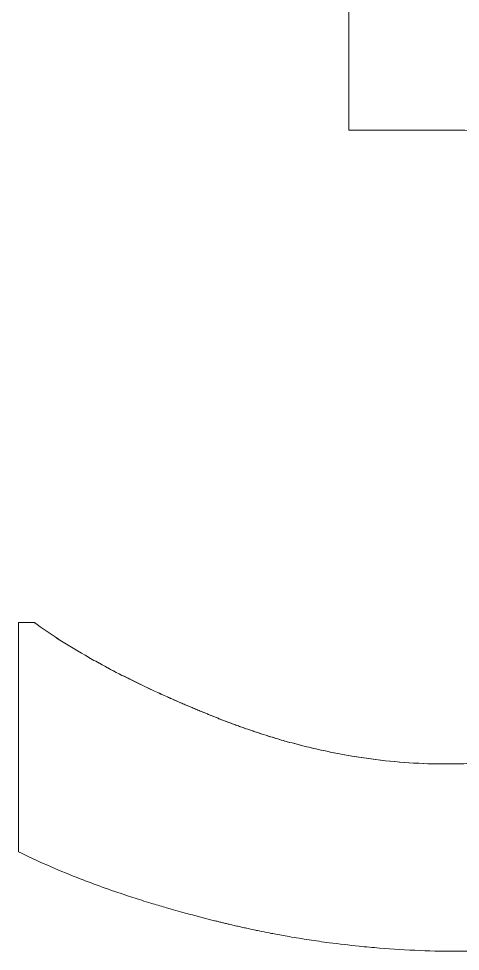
# Model space of a CAD drawing. Header units: millimetres. Extents: x 0 to 8410, y 0 to 5940.
# Drawn here: x 537.249 to 537.931, y 4859.147 to 4860.59 of the extents above; entities that cross this region are included whole.
import ezdxf

# ---------------------------------------------------------------- set-up
doc = ezdxf.new("R2010")
doc.units = ezdxf.units.MM
doc.header["$LTSCALE"] = 10
doc.layers.add('가시적인 것(ISO)', color=3, linetype='Continuous', lineweight=5, true_color=0x00ff00)

msp = doc.modelspace()

# ---------------------------------------------------------------- linework, layer by layer
at = {"layer": '가시적인 것(ISO)'}
for p, q in [((537.759, 4860.4174), (537.759, 4860.695)), ((537.759, 4860.4174), (537.9007, 4860.4174)), ((537.273, 4859.6557), (537.2487, 4859.6557)), ((537.2487, 4859.3011), (537.2487, 4859.6557)), ((537.9102, 4859.4369), (537.9108, 4859.4369))]:
    msp.add_line(p, q, dxfattribs=at)
for points, knots in [([(538.2766, 4860.3283), (538.2687, 4860.3339), (538.2607, 4860.3392), (538.2523, 4860.3443), (538.244, 4860.3493), (538.2355, 4860.3541), (538.2267, 4860.3585), (538.2223, 4860.3608), (538.2178, 4860.3629), (538.2133, 4860.365), (538.2065, 4860.3682), (538.1996, 4860.3711), (538.1926, 4860.3739), (538.1903, 4860.3749), (538.1879, 4860.3758), (538.1855, 4860.3767), (538.1808, 4860.3785), (538.176, 4860.3802), (538.1711, 4860.3818), (538.1687, 4860.3827), (538.1662, 4860.3835), (538.1638, 4860.3843), (538.1601, 4860.3855), (538.1564, 4860.3866), (538.1526, 4860.3877), (538.1514, 4860.3881), (538.1501, 4860.3884), (538.1488, 4860.3888), (538.1463, 4860.3895), (538.1438, 4860.3902), (538.1412, 4860.3909), (538.14, 4860.3912), (538.1387, 4860.3916), (538.1374, 4860.3919), (538.1355, 4860.3924), (538.1335, 4860.3929), (538.1316, 4860.3933), (538.131, 4860.3935), (538.1303, 4860.3937), (538.1297, 4860.3938), (538.1284, 4860.3941), (538.1271, 4860.3944), (538.1258, 4860.3947), (538.1251, 4860.3949), (538.1245, 4860.395), (538.1238, 4860.3952), (538.1228, 4860.3954), (538.1218, 4860.3956), (538.1209, 4860.3959), (538.1199, 4860.3961), (538.1189, 4860.3963), (538.1179, 4860.3965), (538.1169, 4860.3967), (538.1159, 4860.3969), (538.1149, 4860.3971), (538.1139, 4860.3974), (538.1129, 4860.3976), (538.1119, 4860.3978), (538.1109, 4860.398), (538.1099, 4860.3982), (538.1089, 4860.3984), (538.1079, 4860.3986), (538.1069, 4860.3988), (538.1059, 4860.399), (538.1049, 4860.3992), (538.1039, 4860.3994), (538.1029, 4860.3995), (538.1019, 4860.3997), (538.1009, 4860.3999), (538.0999, 4860.4001), (538.0985, 4860.4004), (538.0972, 4860.4006), (538.0958, 4860.4009), (538.0952, 4860.401), (538.0945, 4860.4011), (538.0938, 4860.4012), (538.0925, 4860.4015), (538.0911, 4860.4017), (538.0898, 4860.402), (538.0891, 4860.4021), (538.0884, 4860.4022), (538.0877, 4860.4023), (538.0857, 4860.4027), (538.0836, 4860.403), (538.0816, 4860.4034), (538.0802, 4860.4036), (538.0788, 4860.4038), (538.0775, 4860.404), (538.0747, 4860.4045), (538.072, 4860.4049), (538.0692, 4860.4054), (538.0678, 4860.4056), (538.0664, 4860.4058), (538.065, 4860.406), (538.0609, 4860.4066), (538.0567, 4860.4072), (538.0525, 4860.4078), (538.0497, 4860.4081), (538.0469, 4860.4085), (538.044, 4860.4089), (538.0384, 4860.4096), (538.0327, 4860.4102), (538.0269, 4860.4109), (538.0241, 4860.4112), (538.0212, 4860.4115), (538.0183, 4860.4118), (538.0097, 4860.4126), (538.0009, 4860.4134), (537.9921, 4860.4141), (537.9862, 4860.4145), (537.9802, 4860.4149), (537.9743, 4860.4153), (537.9623, 4860.416), (537.9502, 4860.4165), (537.938, 4860.4169), (537.9257, 4860.4172), (537.9133, 4860.4174), (537.9007, 4860.4174)], [0, 0, 0, 0, 0.166667, 0.166667, 0.166667, 0.333333, 0.333333, 0.333333, 0.416667, 0.416667, 0.416667, 0.541667, 0.541667, 0.541667, 0.583333, 0.583333, 0.583333, 0.666667, 0.666667, 0.666667, 0.708333, 0.708333, 0.708333, 0.770833, 0.770833, 0.770833, 0.791667, 0.791667, 0.791667, 0.833333, 0.833333, 0.833333, 0.854167, 0.854167, 0.854167, 0.885417, 0.885417, 0.885417, 0.895833, 0.895833, 0.895833, 0.916667, 0.916667, 0.916667, 0.927083, 0.927083, 0.927083, 0.942708, 0.942708, 0.942708, 0.958333, 0.958333, 0.958333, 0.973958, 0.973958, 0.973958, 0.989583, 0.989583, 0.989583, 1.005208, 1.005208, 1.005208, 1.020833, 1.020833, 1.020833, 1.036458, 1.036458, 1.036458, 1.052083, 1.052083, 1.052083, 1.072917, 1.072917, 1.072917, 1.083333, 1.083333, 1.083333, 1.104167, 1.104167, 1.104167, 1.114583, 1.114583, 1.114583, 1.145833, 1.145833, 1.145833, 1.166667, 1.166667, 1.166667, 1.208333, 1.208333, 1.208333, 1.229167, 1.229167, 1.229167, 1.291667, 1.291667, 1.291667, 1.333333, 1.333333, 1.333333, 1.416667, 1.416667, 1.416667, 1.458333, 1.458333, 1.458333, 1.583333, 1.583333, 1.583333, 1.666667, 1.666667, 1.666667, 1.833333, 1.833333, 1.833333, 2, 2, 2, 2]), ([(537.2729, 4859.6557), (537.2846, 4859.6471), (537.297, 4859.6386), (537.31, 4859.6302), (537.3231, 4859.6217), (537.3368, 4859.6133), (537.3512, 4859.605), (537.3584, 4859.6008), (537.3658, 4859.5967), (537.3733, 4859.5926), (537.3846, 4859.5864), (537.3963, 4859.5802), (537.4083, 4859.574), (537.4124, 4859.572), (537.4164, 4859.57), (537.4205, 4859.5679), (537.4287, 4859.5638), (537.4371, 4859.5598), (537.4457, 4859.5557), (537.4499, 4859.5537), (537.4542, 4859.5517), (537.4586, 4859.5496), (537.4651, 4859.5466), (537.4718, 4859.5436), (537.4785, 4859.5406), (537.4807, 4859.5396), (537.483, 4859.5386), (537.4852, 4859.5376), (537.4898, 4859.5356), (537.4943, 4859.5336), (537.4989, 4859.5316), (537.5013, 4859.5306), (537.5036, 4859.5296), (537.5059, 4859.5286), (537.5094, 4859.5271), (537.5129, 4859.5256), (537.5164, 4859.5241), (537.5176, 4859.5236), (537.5188, 4859.5231), (537.52, 4859.5226), (537.5223, 4859.5216), (537.5247, 4859.5206), (537.5271, 4859.5196), (537.5283, 4859.5191), (537.5295, 4859.5186), (537.5307, 4859.5181), (537.5325, 4859.5174), (537.5343, 4859.5167), (537.5361, 4859.5159), (537.5379, 4859.5152), (537.5397, 4859.5144), (537.5416, 4859.5137), (537.5434, 4859.5129), (537.5452, 4859.5122), (537.5471, 4859.5115), (537.5489, 4859.5107), (537.5507, 4859.51), (537.5526, 4859.5092), (537.5544, 4859.5085), (537.5563, 4859.5078), (537.5581, 4859.507), (537.56, 4859.5063), (537.5618, 4859.5056), (537.5637, 4859.5048), (537.5656, 4859.5041), (537.5674, 4859.5034), (537.5693, 4859.5027), (537.5711, 4859.502), (537.573, 4859.5013), (537.5748, 4859.5006), (537.5773, 4859.4996), (537.5798, 4859.4987), (537.5822, 4859.4978), (537.5835, 4859.4973), (537.5847, 4859.4969), (537.5859, 4859.4964), (537.5884, 4859.4955), (537.5909, 4859.4946), (537.5934, 4859.4938), (537.5946, 4859.4933), (537.5958, 4859.4929), (537.5971, 4859.4925), (537.6008, 4859.4911), (537.6045, 4859.4899), (537.6082, 4859.4886), (537.6106, 4859.4878), (537.6131, 4859.4869), (537.6156, 4859.4861), (537.6205, 4859.4845), (537.6255, 4859.4829), (537.6304, 4859.4813), (537.6329, 4859.4805), (537.6353, 4859.4798), (537.6378, 4859.479), (537.6452, 4859.4767), (537.6526, 4859.4745), (537.66, 4859.4724), (537.6649, 4859.471), (537.6698, 4859.4697), (537.6748, 4859.4684), (537.6846, 4859.4658), (537.6945, 4859.4633), (537.7043, 4859.461), (537.7092, 4859.4598), (537.7141, 4859.4587), (537.7191, 4859.4577), (537.7338, 4859.4545), (537.7486, 4859.4516), (537.7633, 4859.4492), (537.7731, 4859.4475), (537.7829, 4859.4461), (537.7927, 4859.4447), (537.8124, 4859.4421), (537.832, 4859.4401), (537.8515, 4859.4388), (537.8711, 4859.4375), (537.8907, 4859.4369), (537.9102, 4859.4369)], [0, 0, 0, 0, 0.166667, 0.166667, 0.166667, 0.333333, 0.333333, 0.333333, 0.416667, 0.416667, 0.416667, 0.541667, 0.541667, 0.541667, 0.583333, 0.583333, 0.583333, 0.666667, 0.666667, 0.666667, 0.708333, 0.708333, 0.708333, 0.770833, 0.770833, 0.770833, 0.791667, 0.791667, 0.791667, 0.833333, 0.833333, 0.833333, 0.854167, 0.854167, 0.854167, 0.885417, 0.885417, 0.885417, 0.895833, 0.895833, 0.895833, 0.916667, 0.916667, 0.916667, 0.927083, 0.927083, 0.927083, 0.942708, 0.942708, 0.942708, 0.958333, 0.958333, 0.958333, 0.973958, 0.973958, 0.973958, 0.989583, 0.989583, 0.989583, 1.005208, 1.005208, 1.005208, 1.020833, 1.020833, 1.020833, 1.036458, 1.036458, 1.036458, 1.052083, 1.052083, 1.052083, 1.072917, 1.072917, 1.072917, 1.083333, 1.083333, 1.083333, 1.104167, 1.104167, 1.104167, 1.114583, 1.114583, 1.114583, 1.145833, 1.145833, 1.145833, 1.166667, 1.166667, 1.166667, 1.208333, 1.208333, 1.208333, 1.229167, 1.229167, 1.229167, 1.291667, 1.291667, 1.291667, 1.333333, 1.333333, 1.333333, 1.416667, 1.416667, 1.416667, 1.458333, 1.458333, 1.458333, 1.583333, 1.583333, 1.583333, 1.666667, 1.666667, 1.666667, 1.833333, 1.833333, 1.833333, 2, 2, 2, 2]), ([(537.273, 4859.6557), (537.2848, 4859.6471), (537.2971, 4859.6386), (537.3102, 4859.6302), (537.3232, 4859.6217), (537.337, 4859.6133), (537.3514, 4859.605), (537.3586, 4859.6008), (537.3659, 4859.5967), (537.3735, 4859.5926), (537.3848, 4859.5864), (537.3965, 4859.5802), (537.4086, 4859.574), (537.4126, 4859.572), (537.4166, 4859.57), (537.4207, 4859.5679), (537.429, 4859.5638), (537.4373, 4859.5598), (537.4459, 4859.5557), (537.4502, 4859.5537), (537.4545, 4859.5517), (537.4588, 4859.5496), (537.4654, 4859.5466), (537.472, 4859.5436), (537.4788, 4859.5406), (537.481, 4859.5396), (537.4833, 4859.5386), (537.4855, 4859.5376), (537.49, 4859.5356), (537.4946, 4859.5336), (537.4992, 4859.5316), (537.5015, 4859.5306), (537.5039, 4859.5296), (537.5062, 4859.5286), (537.5097, 4859.5271), (537.5132, 4859.5256), (537.5167, 4859.5241), (537.5179, 4859.5236), (537.5191, 4859.5231), (537.5203, 4859.5226), (537.5226, 4859.5216), (537.525, 4859.5206), (537.5274, 4859.5196), (537.5286, 4859.5191), (537.5298, 4859.5186), (537.531, 4859.5181), (537.5328, 4859.5174), (537.5346, 4859.5167), (537.5364, 4859.5159), (537.5382, 4859.5152), (537.5401, 4859.5144), (537.5419, 4859.5137), (537.5437, 4859.5129), (537.5455, 4859.5122), (537.5474, 4859.5115), (537.5492, 4859.5107), (537.551, 4859.51), (537.5529, 4859.5092), (537.5547, 4859.5085), (537.5566, 4859.5078), (537.5585, 4859.507), (537.5603, 4859.5063), (537.5622, 4859.5056), (537.564, 4859.5048), (537.5659, 4859.5041), (537.5677, 4859.5034), (537.5696, 4859.5027), (537.5714, 4859.502), (537.5733, 4859.5013), (537.5752, 4859.5006), (537.5776, 4859.4996), (537.5801, 4859.4987), (537.5826, 4859.4978), (537.5838, 4859.4973), (537.585, 4859.4969), (537.5863, 4859.4964), (537.5888, 4859.4955), (537.5912, 4859.4946), (537.5937, 4859.4938), (537.5949, 4859.4933), (537.5962, 4859.4929), (537.5974, 4859.4925), (537.6011, 4859.4911), (537.6048, 4859.4899), (537.6085, 4859.4886), (537.611, 4859.4878), (537.6135, 4859.4869), (537.6159, 4859.4861), (537.6209, 4859.4845), (537.6258, 4859.4829), (537.6308, 4859.4813), (537.6332, 4859.4805), (537.6357, 4859.4798), (537.6382, 4859.479), (537.6456, 4859.4767), (537.653, 4859.4745), (537.6604, 4859.4724), (537.6653, 4859.471), (537.6702, 4859.4697), (537.6752, 4859.4684), (537.685, 4859.4658), (537.6949, 4859.4633), (537.7047, 4859.461), (537.7096, 4859.4598), (537.7146, 4859.4587), (537.7195, 4859.4577), (537.7343, 4859.4545), (537.749, 4859.4516), (537.7637, 4859.4492), (537.7736, 4859.4475), (537.7834, 4859.4461), (537.7932, 4859.4447), (537.8129, 4859.4421), (537.8325, 4859.4401), (537.8521, 4859.4388), (537.8717, 4859.4375), (537.8912, 4859.4369), (537.9108, 4859.4369)], [0, 0, 0, 0, 0.166667, 0.166667, 0.166667, 0.333333, 0.333333, 0.333333, 0.416667, 0.416667, 0.416667, 0.541667, 0.541667, 0.541667, 0.583333, 0.583333, 0.583333, 0.666667, 0.666667, 0.666667, 0.708333, 0.708333, 0.708333, 0.770833, 0.770833, 0.770833, 0.791667, 0.791667, 0.791667, 0.833333, 0.833333, 0.833333, 0.854167, 0.854167, 0.854167, 0.885417, 0.885417, 0.885417, 0.895833, 0.895833, 0.895833, 0.916667, 0.916667, 0.916667, 0.927083, 0.927083, 0.927083, 0.942708, 0.942708, 0.942708, 0.958333, 0.958333, 0.958333, 0.973958, 0.973958, 0.973958, 0.989583, 0.989583, 0.989583, 1.005208, 1.005208, 1.005208, 1.020833, 1.020833, 1.020833, 1.036458, 1.036458, 1.036458, 1.052083, 1.052083, 1.052083, 1.072917, 1.072917, 1.072917, 1.083333, 1.083333, 1.083333, 1.104167, 1.104167, 1.104167, 1.114583, 1.114583, 1.114583, 1.145833, 1.145833, 1.145833, 1.166667, 1.166667, 1.166667, 1.208333, 1.208333, 1.208333, 1.229167, 1.229167, 1.229167, 1.291667, 1.291667, 1.291667, 1.333333, 1.333333, 1.333333, 1.416667, 1.416667, 1.416667, 1.458333, 1.458333, 1.458333, 1.583333, 1.583333, 1.583333, 1.666667, 1.666667, 1.666667, 1.833333, 1.833333, 1.833333, 2, 2, 2, 2]), ([(537.9108, 4859.4369), (537.9222, 4859.4369), (537.9337, 4859.4372), (537.9452, 4859.4378), (537.9566, 4859.4384), (537.9681, 4859.4393), (537.9795, 4859.4405), (537.9853, 4859.4411), (537.991, 4859.4417), (537.9967, 4859.4425), (538.0053, 4859.4436), (538.0139, 4859.4449), (538.0225, 4859.4464), (538.0254, 4859.4469), (538.0282, 4859.4474), (538.0311, 4859.4479), (538.0368, 4859.4489), (538.0426, 4859.4501), (538.0483, 4859.4513), (538.0512, 4859.4519), (538.054, 4859.4525), (538.0569, 4859.4531), (538.0612, 4859.4541), (538.0655, 4859.4551), (538.0698, 4859.4561), (538.0712, 4859.4565), (538.0726, 4859.4568), (538.0741, 4859.4572), (538.0769, 4859.4579), (538.0798, 4859.4586), (538.0827, 4859.4594), (538.0841, 4859.4597), (538.0855, 4859.4601), (538.0869, 4859.4605), (538.0891, 4859.4611), (538.0912, 4859.4617), (538.0934, 4859.4623), (538.0941, 4859.4625), (538.0948, 4859.4627), (538.0955, 4859.4629), (538.097, 4859.4633), (538.0984, 4859.4637), (538.0998, 4859.4641), (538.1006, 4859.4643), (538.1013, 4859.4645), (538.102, 4859.4647), (538.1031, 4859.465), (538.1041, 4859.4654), (538.1052, 4859.4657), (538.1063, 4859.466), (538.1074, 4859.4663), (538.1084, 4859.4666), (538.1095, 4859.467), (538.1106, 4859.4673), (538.1116, 4859.4676), (538.1127, 4859.4679), (538.1138, 4859.4683), (538.1149, 4859.4686), (538.1159, 4859.4689), (538.117, 4859.4693), (538.1181, 4859.4696), (538.1192, 4859.47), (538.1202, 4859.4703), (538.1213, 4859.4706), (538.1224, 4859.471), (538.1234, 4859.4713), (538.1245, 4859.4717), (538.1255, 4859.4721), (538.1266, 4859.4724), (538.1277, 4859.4728), (538.1291, 4859.4732), (538.1305, 4859.4737), (538.1319, 4859.4742), (538.1326, 4859.4745), (538.1333, 4859.4747), (538.134, 4859.475), (538.1353, 4859.4755), (538.1367, 4859.476), (538.1381, 4859.4765), (538.1388, 4859.4767), (538.1395, 4859.477), (538.1402, 4859.4773), (538.1422, 4859.478), (538.1443, 4859.4788), (538.1463, 4859.4796), (538.1477, 4859.4802), (538.1491, 4859.4807), (538.1504, 4859.4813), (538.1531, 4859.4824), (538.1558, 4859.4835), (538.1585, 4859.4846), (538.1598, 4859.4852), (538.1611, 4859.4858), (538.1624, 4859.4864), (538.1664, 4859.4881), (538.1703, 4859.4899), (538.1742, 4859.4918), (538.1768, 4859.493), (538.1794, 4859.4943), (538.1819, 4859.4956), (538.187, 4859.4982), (538.192, 4859.5009), (538.1969, 4859.5037), (538.1994, 4859.5051), (538.2018, 4859.5065), (538.2043, 4859.5079), (538.2115, 4859.5123), (538.2186, 4859.5168), (538.2255, 4859.5216), (538.2301, 4859.5248), (538.2347, 4859.528), (538.2391, 4859.5314), (538.248, 4859.5382), (538.2566, 4859.5453), (538.2649, 4859.5528), (538.2731, 4859.5604), (538.2811, 4859.5683), (538.2887, 4859.5767)], [0, 0, 0, 0, 0.166667, 0.166667, 0.166667, 0.333333, 0.333333, 0.333333, 0.416667, 0.416667, 0.416667, 0.541667, 0.541667, 0.541667, 0.583333, 0.583333, 0.583333, 0.666667, 0.666667, 0.666667, 0.708333, 0.708333, 0.708333, 0.770833, 0.770833, 0.770833, 0.791667, 0.791667, 0.791667, 0.833333, 0.833333, 0.833333, 0.854167, 0.854167, 0.854167, 0.885417, 0.885417, 0.885417, 0.895833, 0.895833, 0.895833, 0.916667, 0.916667, 0.916667, 0.927083, 0.927083, 0.927083, 0.942708, 0.942708, 0.942708, 0.958333, 0.958333, 0.958333, 0.973958, 0.973958, 0.973958, 0.989583, 0.989583, 0.989583, 1.005208, 1.005208, 1.005208, 1.020833, 1.020833, 1.020833, 1.036458, 1.036458, 1.036458, 1.052083, 1.052083, 1.052083, 1.072917, 1.072917, 1.072917, 1.083333, 1.083333, 1.083333, 1.104167, 1.104167, 1.104167, 1.114583, 1.114583, 1.114583, 1.145833, 1.145833, 1.145833, 1.166667, 1.166667, 1.166667, 1.208333, 1.208333, 1.208333, 1.229167, 1.229167, 1.229167, 1.291667, 1.291667, 1.291667, 1.333333, 1.333333, 1.333333, 1.416667, 1.416667, 1.416667, 1.458333, 1.458333, 1.458333, 1.583333, 1.583333, 1.583333, 1.666667, 1.666667, 1.666667, 1.833333, 1.833333, 1.833333, 2, 2, 2, 2]), ([(538.5449, 4859.3781), (538.5328, 4859.3655), (538.5203, 4859.3534), (538.5074, 4859.3418), (538.4944, 4859.3302), (538.4811, 4859.3191), (538.4673, 4859.3086), (538.4604, 4859.3033), (538.4534, 4859.2981), (538.4463, 4859.2931), (538.4321, 4859.283), (538.4175, 4859.2734), (538.4024, 4859.2644), (538.3949, 4859.2598), (538.3873, 4859.2554), (538.3795, 4859.2512), (538.3679, 4859.2447), (538.3561, 4859.2386), (538.344, 4859.2328), (538.34, 4859.2308), (538.3359, 4859.2289), (538.3319, 4859.227), (538.3257, 4859.2242), (538.3196, 4859.2214), (538.3133, 4859.2187), (538.3112, 4859.2178), (538.3092, 4859.217), (538.3071, 4859.2161), (538.3039, 4859.2148), (538.3008, 4859.2135), (538.2976, 4859.2122), (538.2966, 4859.2117), (538.2955, 4859.2113), (538.2944, 4859.2109), (538.2928, 4859.2103), (538.2913, 4859.2096), (538.2897, 4859.209), (538.2881, 4859.2084), (538.2865, 4859.2078), (538.2849, 4859.2071), (538.2833, 4859.2065), (538.2816, 4859.2059), (538.28, 4859.2053), (538.2784, 4859.2047), (538.2768, 4859.2041), (538.2752, 4859.2035), (538.273, 4859.2027), (538.2709, 4859.2019), (538.2687, 4859.2011), (538.2676, 4859.2007), (538.2665, 4859.2003), (538.2654, 4859.1999), (538.2622, 4859.1988), (538.2589, 4859.1976), (538.2556, 4859.1965), (538.2534, 4859.1958), (538.2512, 4859.195), (538.249, 4859.1943), (538.2424, 4859.1921), (538.2357, 4859.19), (538.229, 4859.188), (538.2245, 4859.1866), (538.22, 4859.1853), (538.2155, 4859.184), (538.2064, 4859.1814), (538.1973, 4859.1789), (538.188, 4859.1766), (538.1834, 4859.1755), (538.1787, 4859.1744), (538.174, 4859.1733), (538.1647, 4859.1711), (538.1552, 4859.169), (538.1457, 4859.1671), (538.1409, 4859.1662), (538.1361, 4859.1653), (538.1313, 4859.1644), (538.1072, 4859.16), (538.0825, 4859.1564), (538.0572, 4859.1537), (538.0167, 4859.1493), (537.9746, 4859.1472), (537.931, 4859.1472)], [0, 0, 0, 0, 0.166667, 0.166667, 0.166667, 0.333333, 0.333333, 0.333333, 0.416667, 0.416667, 0.416667, 0.583333, 0.583333, 0.583333, 0.666667, 0.666667, 0.666667, 0.791667, 0.791667, 0.791667, 0.833333, 0.833333, 0.833333, 0.895833, 0.895833, 0.895833, 0.916667, 0.916667, 0.916667, 0.947917, 0.947917, 0.947917, 0.958333, 0.958333, 0.958333, 0.973958, 0.973958, 0.973958, 0.989583, 0.989583, 0.989583, 1.005208, 1.005208, 1.005208, 1.020833, 1.020833, 1.020833, 1.041667, 1.041667, 1.041667, 1.052083, 1.052083, 1.052083, 1.083333, 1.083333, 1.083333, 1.104167, 1.104167, 1.104167, 1.166667, 1.166667, 1.166667, 1.208333, 1.208333, 1.208333, 1.291667, 1.291667, 1.291667, 1.333333, 1.333333, 1.333333, 1.416667, 1.416667, 1.416667, 1.458333, 1.458333, 1.458333, 1.666667, 1.666667, 1.666667, 2, 2, 2, 2]), ([(537.931, 4859.1472), (537.9101, 4859.1472), (537.8892, 4859.1476), (537.8684, 4859.1484), (537.8476, 4859.1493), (537.8268, 4859.1505), (537.806, 4859.1522), (537.7957, 4859.1531), (537.7853, 4859.154), (537.7749, 4859.1551), (537.7594, 4859.1567), (537.7439, 4859.1585), (537.7284, 4859.1605), (537.7232, 4859.1612), (537.718, 4859.1619), (537.7129, 4859.1627), (537.7025, 4859.1641), (537.6922, 4859.1657), (537.6819, 4859.1674), (537.6767, 4859.1683), (537.6716, 4859.1691), (537.6664, 4859.17), (537.6587, 4859.1714), (537.651, 4859.1728), (537.6433, 4859.1742), (537.6407, 4859.1747), (537.6381, 4859.1752), (537.6356, 4859.1757), (537.6304, 4859.1767), (537.6253, 4859.1778), (537.6202, 4859.1788), (537.6176, 4859.1793), (537.615, 4859.1799), (537.6125, 4859.1804), (537.6086, 4859.1812), (537.6048, 4859.182), (537.6009, 4859.1829), (537.5996, 4859.1832), (537.5983, 4859.1835), (537.5971, 4859.1837), (537.5945, 4859.1843), (537.5919, 4859.1849), (537.5894, 4859.1855), (537.5881, 4859.1857), (537.5868, 4859.186), (537.5855, 4859.1863), (537.583, 4859.1869), (537.5804, 4859.1875), (537.5778, 4859.1881), (537.5766, 4859.1884), (537.5753, 4859.1887), (537.574, 4859.189), (537.5721, 4859.1895), (537.5701, 4859.1899), (537.5682, 4859.1904), (537.5663, 4859.1909), (537.5644, 4859.1913), (537.5625, 4859.1918), (537.5605, 4859.1923), (537.5586, 4859.1927), (537.5567, 4859.1932), (537.5548, 4859.1937), (537.5529, 4859.1942), (537.551, 4859.1946), (537.5484, 4859.1953), (537.5459, 4859.1959), (537.5434, 4859.1966), (537.5421, 4859.1969), (537.5409, 4859.1972), (537.5396, 4859.1975), (537.5371, 4859.1982), (537.5346, 4859.1988), (537.5321, 4859.1995), (537.5308, 4859.1998), (537.5296, 4859.2001), (537.5283, 4859.2005), (537.5258, 4859.2011), (537.5233, 4859.2018), (537.5209, 4859.2024), (537.5196, 4859.2027), (537.5184, 4859.2031), (537.5172, 4859.2034), (537.5135, 4859.2044), (537.5098, 4859.2054), (537.5061, 4859.2064), (537.5037, 4859.2071), (537.5013, 4859.2077), (537.4988, 4859.2084), (537.494, 4859.2098), (537.4892, 4859.2111), (537.4844, 4859.2125), (537.482, 4859.2132), (537.4796, 4859.2138), (537.4772, 4859.2145), (537.4701, 4859.2166), (537.4631, 4859.2187), (537.4561, 4859.2208), (537.4515, 4859.2222), (537.4469, 4859.2236), (537.4423, 4859.225), (537.4331, 4859.2279), (537.4241, 4859.2308), (537.4152, 4859.2337), (537.4108, 4859.2352), (537.4064, 4859.2367), (537.402, 4859.2381), (537.3889, 4859.2426), (537.3761, 4859.2471), (537.3636, 4859.2518), (537.3553, 4859.2549), (537.3471, 4859.258), (537.339, 4859.2612), (537.3229, 4859.2675), (537.3073, 4859.274), (537.2922, 4859.2807), (537.2772, 4859.2873), (537.2627, 4859.2941), (537.2487, 4859.3011)], [0, 0, 0, 0, 0.166667, 0.166667, 0.166667, 0.333333, 0.333333, 0.333333, 0.416667, 0.416667, 0.416667, 0.541667, 0.541667, 0.541667, 0.583333, 0.583333, 0.583333, 0.666667, 0.666667, 0.666667, 0.708333, 0.708333, 0.708333, 0.770833, 0.770833, 0.770833, 0.791667, 0.791667, 0.791667, 0.833333, 0.833333, 0.833333, 0.854167, 0.854167, 0.854167, 0.885417, 0.885417, 0.885417, 0.895833, 0.895833, 0.895833, 0.916667, 0.916667, 0.916667, 0.927083, 0.927083, 0.927083, 0.947917, 0.947917, 0.947917, 0.958333, 0.958333, 0.958333, 0.973958, 0.973958, 0.973958, 0.989583, 0.989583, 0.989583, 1.005208, 1.005208, 1.005208, 1.020833, 1.020833, 1.020833, 1.041667, 1.041667, 1.041667, 1.052083, 1.052083, 1.052083, 1.072917, 1.072917, 1.072917, 1.083333, 1.083333, 1.083333, 1.104167, 1.104167, 1.104167, 1.114583, 1.114583, 1.114583, 1.145833, 1.145833, 1.145833, 1.166667, 1.166667, 1.166667, 1.208333, 1.208333, 1.208333, 1.229167, 1.229167, 1.229167, 1.291667, 1.291667, 1.291667, 1.333333, 1.333333, 1.333333, 1.416667, 1.416667, 1.416667, 1.458333, 1.458333, 1.458333, 1.583333, 1.583333, 1.583333, 1.666667, 1.666667, 1.666667, 1.833333, 1.833333, 1.833333, 2, 2, 2, 2])]:
    msp.add_open_spline(points, degree=3, knots=knots, dxfattribs=at)

doc.saveas('drawing.dxf')
